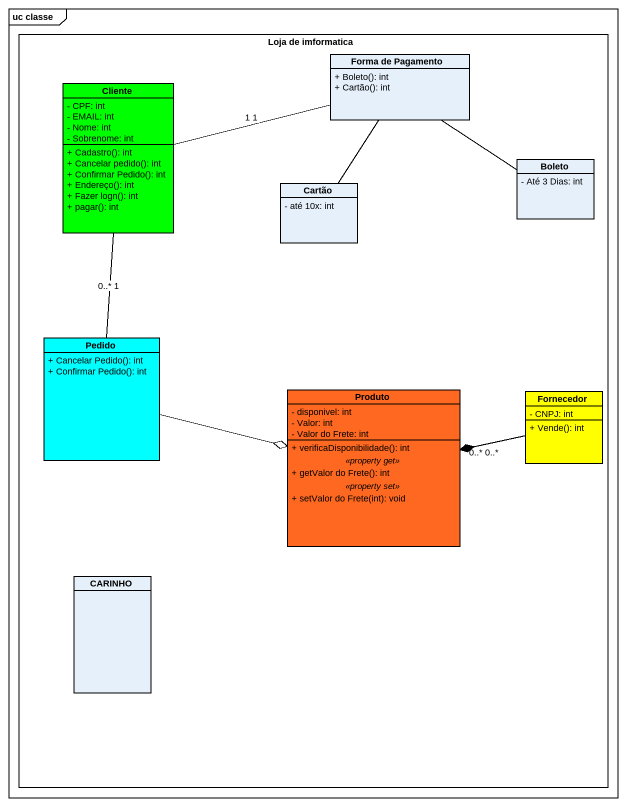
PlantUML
@startuml
mainframe uc classe
hide circle
hide empty members
skinparam classAttributeIconSize 0
rectangle "Loja de imformatica" as Loja_de_imformatica {
  class "Forma de Pagamento" as Forma_de_Pagamento {
    + Boleto(): int
    + Cartão(): int
  }
  class Cliente #00FF00 {
    - CPF: int
    - EMAIL: int
    - Nome: int
    - Sobrenome: int
    + Cadastro(): int
    + Cancelar pedido(): int
    + Confirmar Pedido(): int
    + Endereço(): int
    + Fazer logn(): int
    + pagar(): int
  }
  class Boleto {
    - Até 3 Dias: int
  }
  class Cartão {
    - até 10x: int
  }
  class Pedido #00FFFF {
    + Cancelar Pedido(): int
    + Confirmar Pedido(): int
  }
  class Produto #FF6820 {
    - disponivel: int
    - Valor: int
    - Valor do Frete: int
    --
    + verificaDisponibilidade(): int
    .. <<property get>> ..
    + getValor do Frete(): int
    .. <<property set>> ..
    + setValor do Frete(int): void
  }
  class Fornecedor #FFFF00 {
    - CNPJ: int
    + Vende(): int
  }
  class CARINHO
}
Cliente -right- Forma_de_Pagamento : 1 1
Cliente -- Pedido : 0..* 1
Boleto -up- Forma_de_Pagamento
Cartão -up- Forma_de_Pagamento
Pedido -right-o Produto
Pedido -right- Produto
Produto -right- Fornecedor : 0..* 0..*
Fornecedor -left-* Produto
@enduml
